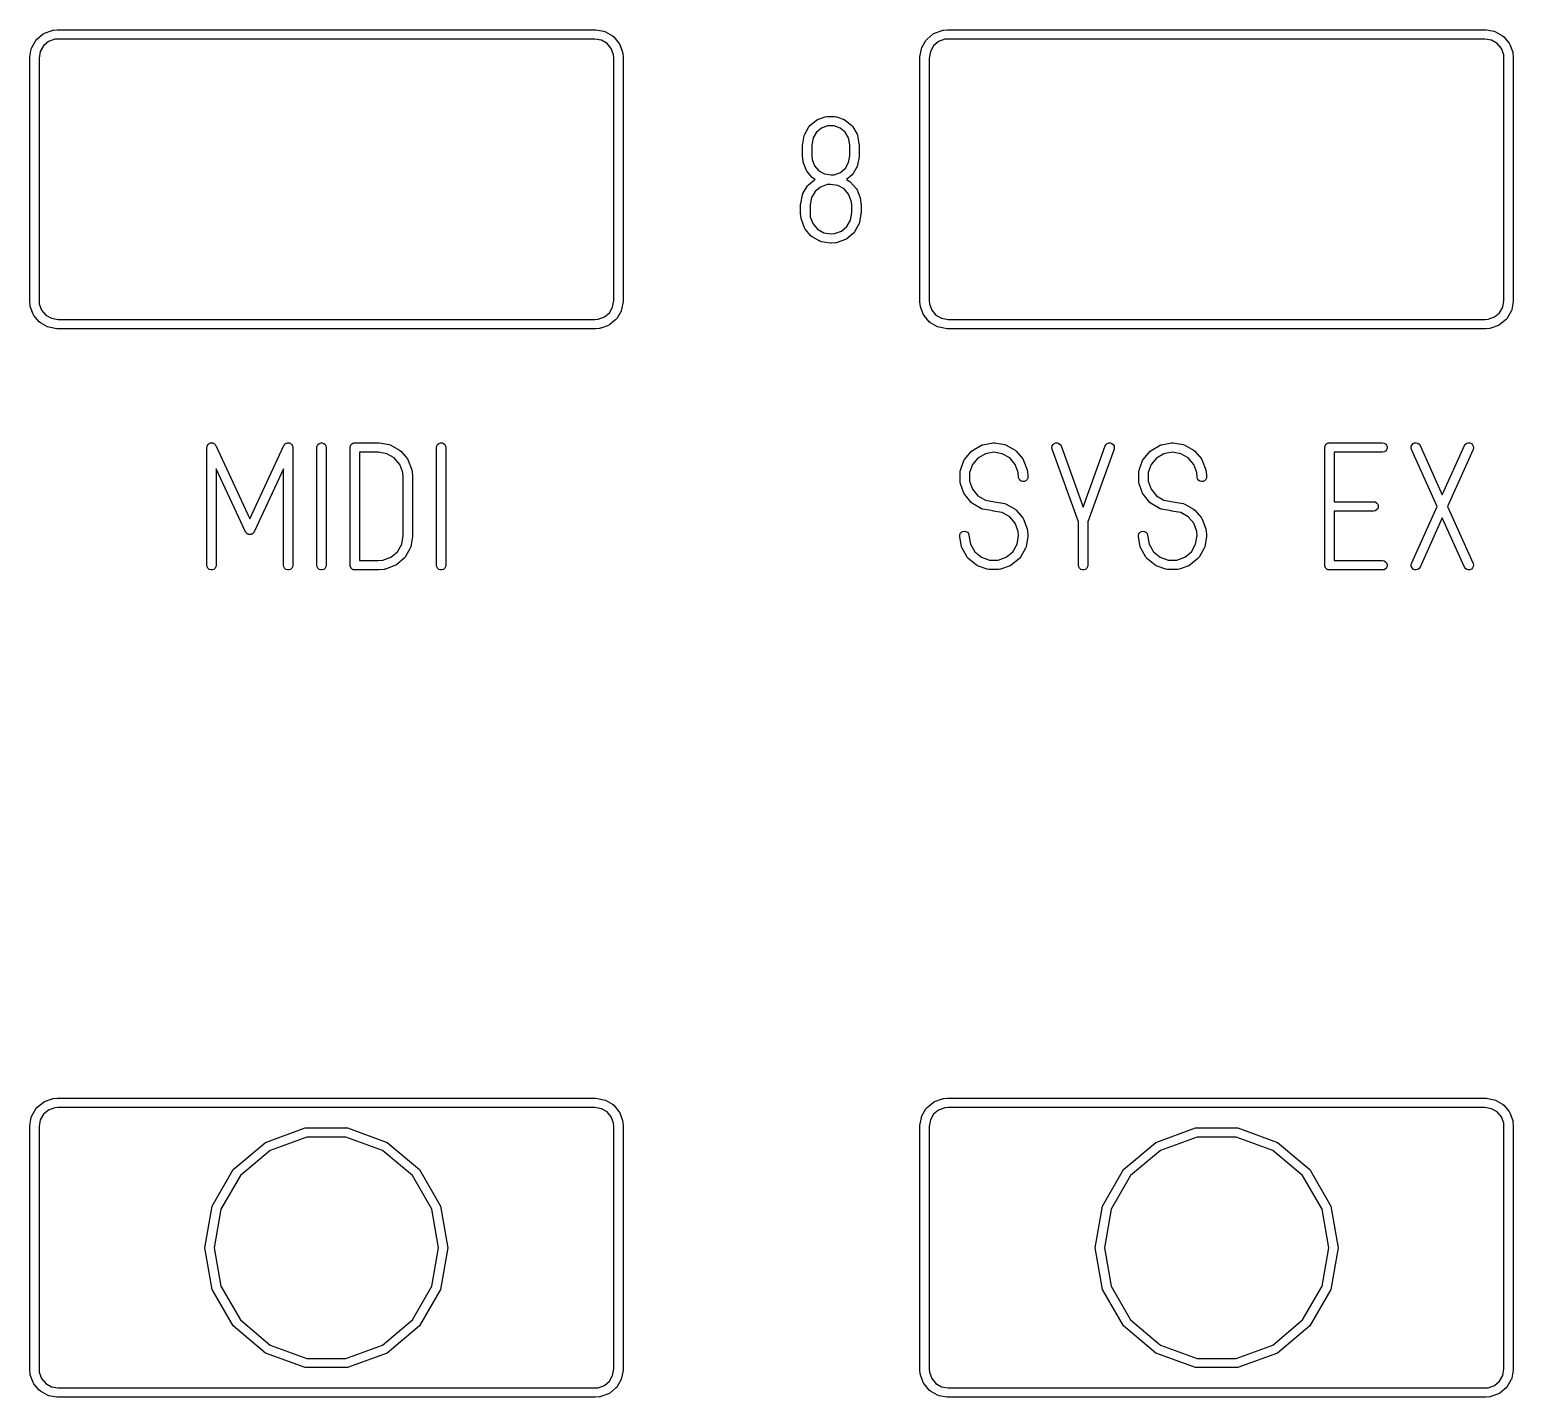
# Model space of a CAD drawing. Extents: x 10 to 493, y -203 to -71.
# Drawn here: x 410.21 to 441.96, y -167.03 to -137.77 of the extents above; entities that cross this region are included whole.
import ezdxf

# ---------------------------------------------------------------- set-up
doc = ezdxf.new("R2010")
doc.units = 0
doc.header["$MEASUREMENT"] = 0
doc.layers.add('BLACK', color=7, linetype='CONTINUOUS')

msp = doc.modelspace()

# ---------------------------------------------------------------- linework, layer by layer
at = {"layer": 'Black'}
for p, q in [((410.526, -137.843), (410.689, -137.784)), ((410.689, -137.784), (410.702, -137.781)), ((410.702, -137.781), (410.714, -137.778)), ((410.714, -137.778), (410.801, -137.77)), ((410.801, -137.77), (410.806, -137.771)), ((410.806, -137.771), (410.81, -137.77)), ((410.81, -137.77), (422.31, -137.77)), ((422.31, -137.77), (422.319, -137.772)), ((422.319, -137.772), (422.327, -137.772)), ((422.327, -137.772), (422.498, -137.802)), ((429.576, -137.843), (429.739, -137.784)), ((429.739, -137.784), (429.752, -137.781)), ((429.752, -137.781), (429.764, -137.778)), ((429.764, -137.778), (429.851, -137.77)), ((429.851, -137.77), (429.856, -137.771)), ((429.856, -137.771), (429.86, -137.77)), ((429.86, -137.77), (441.36, -137.77)), ((441.36, -137.77), (441.369, -137.772)), ((441.369, -137.772), (441.377, -137.772)), ((441.377, -137.772), (441.548, -137.802)), ((410.254, -138.149), (410.34, -137.999)), ((410.34, -137.999), (410.363, -137.972)), ((410.363, -137.972), (410.496, -137.86)), ((410.496, -137.86), (410.526, -137.843)), ((410.611, -138.025), (410.505, -138.114)), ((410.745, -137.976), (410.611, -138.025)), ((410.814, -137.97), (410.745, -137.976)), ((422.301, -137.97), (410.814, -137.97)), ((422.446, -137.996), (422.301, -137.97)), ((422.566, -138.065), (422.446, -137.996)), ((422.498, -137.802), (422.531, -137.814)), ((422.531, -137.814), (422.681, -137.9)), ((422.655, -138.171), (422.566, -138.065)), ((422.681, -137.9), (422.708, -137.923)), ((422.708, -137.923), (422.82, -138.056)), ((422.82, -138.056), (422.837, -138.086)), ((422.837, -138.086), (422.896, -138.249)), ((429.304, -138.149), (429.39, -137.999)), ((429.39, -137.999), (429.413, -137.972)), ((429.413, -137.972), (429.546, -137.86)), ((429.546, -137.86), (429.576, -137.843)), ((429.661, -138.025), (429.555, -138.114)), ((429.795, -137.976), (429.661, -138.025)), ((429.864, -137.97), (429.795, -137.976)), ((441.351, -137.97), (429.864, -137.97)), ((441.496, -137.996), (441.351, -137.97)), ((441.616, -138.065), (441.496, -137.996)), ((441.548, -137.802), (441.581, -137.814)), ((441.581, -137.814), (441.731, -137.9)), ((441.705, -138.171), (441.616, -138.065)), ((441.731, -137.9), (441.758, -137.923)), ((441.758, -137.923), (441.87, -138.056)), ((441.87, -138.056), (441.887, -138.086)), ((441.887, -138.086), (441.946, -138.249)), ((410.21, -138.37), (410.212, -138.361)), ((410.21, -143.57), (410.21, -138.37)), ((410.212, -138.353), (410.242, -138.182)), ((410.212, -138.361), (410.212, -138.353)), ((410.242, -138.182), (410.254, -138.149)), ((410.436, -138.234), (410.41, -138.379)), ((410.41, -138.379), (410.41, -143.566)), ((410.505, -138.114), (410.436, -138.234)), ((422.704, -138.305), (422.655, -138.171)), ((422.71, -138.374), (422.704, -138.305)), ((422.71, -143.561), (422.71, -138.374)), ((422.896, -138.249), (422.899, -138.262)), ((422.899, -138.262), (422.902, -138.274)), ((422.902, -138.274), (422.91, -138.361)), ((422.91, -138.361), (422.909, -138.366)), ((422.909, -138.366), (422.91, -138.37)), ((422.91, -138.37), (422.91, -143.57)), ((429.26, -138.37), (429.262, -138.361)), ((429.26, -143.57), (429.26, -138.37)), ((429.262, -138.353), (429.292, -138.182)), ((429.262, -138.361), (429.262, -138.353)), ((429.292, -138.182), (429.304, -138.149)), ((429.486, -138.234), (429.46, -138.379)), ((429.46, -138.379), (429.46, -143.566)), ((429.555, -138.114), (429.486, -138.234)), ((441.754, -138.305), (441.705, -138.171)), ((441.76, -138.374), (441.754, -138.305)), ((441.76, -143.561), (441.76, -138.374)), ((441.946, -138.249), (441.949, -138.262)), ((441.949, -138.262), (441.952, -138.274)), ((441.952, -138.274), (441.96, -138.361)), ((441.96, -138.361), (441.959, -138.366)), ((441.959, -138.366), (441.96, -138.37)), ((441.96, -138.37), (441.96, -143.57)), ((427.039, -139.711), (427.069, -139.694)), ((427.069, -139.694), (427.233, -139.634)), ((427.233, -139.634), (427.267, -139.628)), ((427.267, -139.628), (427.443, -139.628)), ((427.443, -139.628), (427.477, -139.634)), ((427.477, -139.634), (427.641, -139.694)), ((427.641, -139.694), (427.671, -139.711)), ((426.783, -140.034), (426.795, -140.002)), ((426.795, -140.002), (426.882, -139.85)), ((426.882, -139.85), (426.889, -139.842)), ((426.889, -139.842), (426.905, -139.823)), ((426.905, -139.823), (427.039, -139.711)), ((427.047, -139.965), (426.977, -140.086)), ((427.154, -139.875), (427.047, -139.965)), ((427.285, -139.828), (427.154, -139.875)), ((427.425, -139.828), (427.285, -139.828)), ((427.556, -139.875), (427.425, -139.828)), ((427.663, -139.965), (427.556, -139.875)), ((427.733, -140.086), (427.663, -139.965)), ((427.671, -139.711), (427.805, -139.823)), ((427.805, -139.823), (427.822, -139.844)), ((427.822, -139.844), (427.828, -139.85)), ((427.828, -139.85), (427.915, -140.002)), ((427.915, -140.002), (427.924, -140.027)), ((426.751, -140.224), (426.753, -140.215)), ((426.751, -140.476), (426.751, -140.224)), ((426.753, -140.207), (426.783, -140.034)), ((426.753, -140.215), (426.753, -140.207)), ((426.977, -140.086), (426.951, -140.233)), ((426.951, -140.233), (426.951, -140.472)), ((427.759, -140.233), (427.733, -140.086)), ((427.759, -140.468), (427.759, -140.233)), ((427.924, -140.027), (427.927, -140.034)), ((427.927, -140.034), (427.957, -140.207)), ((427.957, -140.207), (427.957, -140.215)), ((427.957, -140.215), (427.959, -140.224)), ((427.959, -140.224), (427.959, -140.476)), ((426.752, -140.48), (426.751, -140.476)), ((426.751, -140.485), (426.752, -140.48)), ((426.76, -140.578), (426.751, -140.485)), ((426.763, -140.591), (426.76, -140.578)), ((426.765, -140.604), (426.763, -140.591)), ((426.826, -140.767), (426.765, -140.604)), ((426.951, -140.472), (426.958, -140.547)), ((426.958, -140.547), (427.007, -140.681)), ((427.666, -140.734), (427.734, -140.613)), ((427.734, -140.613), (427.759, -140.468)), ((427.958, -140.493), (427.928, -140.664)), ((427.959, -140.476), (427.958, -140.484)), ((427.958, -140.484), (427.958, -140.493)), ((426.843, -140.797), (426.826, -140.767)), ((426.956, -140.929), (426.843, -140.797)), ((426.843, -140.797), (426.843, -140.797)), ((426.983, -140.952), (426.956, -140.929)), ((426.956, -140.929), (426.956, -140.929)), ((427.017, -140.971), (426.983, -140.952)), ((427.007, -140.681), (427.097, -140.787)), ((427.097, -140.787), (427.218, -140.855)), ((427.218, -140.855), (427.359, -140.879)), ((427.359, -140.879), (427.426, -140.873)), ((427.426, -140.873), (427.56, -140.824)), ((427.56, -140.824), (427.666, -140.734)), ((427.808, -140.875), (427.689, -140.976)), ((427.831, -140.848), (427.808, -140.875)), ((427.808, -140.875), (427.808, -140.875)), ((427.917, -140.697), (427.831, -140.848)), ((427.928, -140.664), (427.917, -140.697)), ((426.746, -141.304), (426.754, -141.282)), ((426.754, -141.282), (426.758, -141.272)), ((426.758, -141.272), (426.853, -141.113)), ((426.853, -141.113), (426.869, -141.095)), ((426.869, -141.095), (426.876, -141.087)), ((426.876, -141.087), (427.017, -140.971)), ((427.016, -141.231), (426.939, -141.359)), ((427.132, -141.136), (427.016, -141.231)), ((427.277, -141.085), (427.132, -141.136)), ((427.351, -141.081), (427.277, -141.085)), ((427.506, -141.104), (427.351, -141.081)), ((427.637, -141.176), (427.506, -141.104)), ((427.736, -141.288), (427.637, -141.176)), ((427.689, -140.976), (427.748, -141.008)), ((427.748, -141.008), (427.762, -141.02)), ((427.762, -141.02), (427.776, -141.03)), ((427.776, -141.03), (427.898, -141.169)), ((427.898, -141.169), (427.916, -141.199)), ((427.916, -141.199), (427.984, -141.371)), ((426.709, -141.505), (426.711, -141.496)), ((426.709, -141.694), (426.709, -141.505)), ((426.711, -141.486), (426.746, -141.304)), ((426.711, -141.496), (426.711, -141.486)), ((426.939, -141.359), (426.909, -141.514)), ((426.909, -141.514), (426.909, -141.69)), ((427.793, -141.431), (427.736, -141.288)), ((427.801, -141.51), (427.793, -141.431)), ((427.801, -141.686), (427.801, -141.51)), ((427.984, -141.371), (427.986, -141.384)), ((427.986, -141.384), (427.99, -141.397)), ((427.99, -141.397), (428, -141.494)), ((428, -141.494), (428, -141.5)), ((428, -141.5), (428.001, -141.505)), ((428.001, -141.505), (428.001, -141.694)), ((426.71, -141.698), (426.709, -141.694)), ((426.709, -141.703), (426.71, -141.698)), ((426.718, -141.803), (426.709, -141.703)), ((426.722, -141.816), (426.718, -141.803)), ((426.724, -141.829), (426.722, -141.816)), ((426.789, -142.006), (426.724, -141.829)), ((426.909, -141.69), (426.916, -141.772)), ((426.916, -141.772), (426.971, -141.92)), ((426.971, -141.92), (427.07, -142.037)), ((427.698, -141.979), (427.774, -141.846)), ((427.774, -141.846), (427.801, -141.686)), ((427.962, -141.914), (427.956, -141.929)), ((427.968, -141.897), (427.962, -141.914)), ((428, -141.711), (427.968, -141.897)), ((428.001, -141.694), (428, -141.702)), ((428, -141.702), (428, -141.711)), ((426.807, -142.036), (426.789, -142.006)), ((426.929, -142.18), (426.807, -142.036)), ((426.956, -142.202), (426.929, -142.18)), ((427.12, -142.295), (426.956, -142.202)), ((426.956, -142.202), (426.956, -142.202)), ((427.07, -142.037), (427.203, -142.113)), ((427.203, -142.113), (427.359, -142.139)), ((427.359, -142.139), (427.433, -142.133)), ((427.433, -142.133), (427.581, -142.078)), ((427.581, -142.078), (427.698, -141.979)), ((427.841, -142.12), (427.697, -142.242)), ((427.863, -142.093), (427.841, -142.12)), ((427.956, -141.929), (427.863, -142.093)), ((427.863, -142.093), (427.863, -142.093)), ((427.123, -142.297), (427.12, -142.295)), ((427.152, -142.307), (427.123, -142.297)), ((427.338, -142.339), (427.152, -142.307)), ((427.351, -142.339), (427.338, -142.339)), ((427.364, -142.34), (427.351, -142.339)), ((427.464, -142.331), (427.364, -142.34)), ((427.477, -142.327), (427.464, -142.331)), ((427.49, -142.325), (427.477, -142.327)), ((427.667, -142.26), (427.49, -142.325)), ((427.697, -142.242), (427.667, -142.26)), ((410.211, -143.574), (410.21, -143.57)), ((410.21, -143.579), (410.211, -143.574)), ((410.218, -143.666), (410.21, -143.579)), ((410.221, -143.678), (410.218, -143.666)), ((410.224, -143.691), (410.221, -143.678)), ((410.283, -143.854), (410.224, -143.691)), ((410.41, -143.566), (410.416, -143.635)), ((410.416, -143.635), (410.465, -143.769)), ((410.465, -143.769), (410.554, -143.875)), ((422.509, -143.915), (422.615, -143.826)), ((422.615, -143.826), (422.684, -143.706)), ((422.684, -143.706), (422.71, -143.561)), ((422.866, -143.791), (422.78, -143.941)), ((422.868, -143.786), (422.866, -143.791)), ((422.878, -143.758), (422.868, -143.786)), ((422.908, -143.587), (422.878, -143.758)), ((422.91, -143.57), (422.908, -143.579)), ((422.908, -143.579), (422.908, -143.587)), ((429.261, -143.574), (429.26, -143.57)), ((429.26, -143.579), (429.261, -143.574)), ((429.268, -143.666), (429.26, -143.579)), ((429.271, -143.678), (429.268, -143.666)), ((429.274, -143.691), (429.271, -143.678)), ((429.333, -143.854), (429.274, -143.691)), ((429.46, -143.566), (429.466, -143.635)), ((429.466, -143.635), (429.515, -143.769)), ((429.515, -143.769), (429.604, -143.875)), ((441.559, -143.915), (441.665, -143.826)), ((441.665, -143.826), (441.734, -143.706)), ((441.734, -143.706), (441.76, -143.561)), ((441.916, -143.791), (441.83, -143.941)), ((441.918, -143.786), (441.916, -143.791)), ((441.928, -143.758), (441.918, -143.786)), ((441.958, -143.587), (441.928, -143.758)), ((441.96, -143.57), (441.958, -143.579)), ((441.958, -143.579), (441.958, -143.587)), ((410.3, -143.884), (410.283, -143.854)), ((410.412, -144.017), (410.3, -143.884)), ((410.439, -144.04), (410.412, -144.017)), ((410.589, -144.126), (410.439, -144.04)), ((410.554, -143.875), (410.674, -143.944)), ((410.622, -144.138), (410.589, -144.126)), ((410.793, -144.168), (410.622, -144.138)), ((410.674, -143.944), (410.819, -143.97)), ((410.819, -143.97), (422.306, -143.97)), ((422.306, -143.97), (422.375, -143.964)), ((422.375, -143.964), (422.509, -143.915)), ((422.594, -144.097), (422.431, -144.156)), ((422.611, -144.087), (422.594, -144.097)), ((422.624, -144.08), (422.611, -144.087)), ((422.757, -143.968), (422.624, -144.08)), ((422.77, -143.953), (422.757, -143.968)), ((422.78, -143.941), (422.77, -143.953)), ((429.35, -143.884), (429.333, -143.854)), ((429.462, -144.017), (429.35, -143.884)), ((429.489, -144.04), (429.462, -144.017)), ((429.639, -144.126), (429.489, -144.04)), ((429.604, -143.875), (429.724, -143.944)), ((429.672, -144.138), (429.639, -144.126)), ((429.843, -144.168), (429.672, -144.138)), ((429.724, -143.944), (429.869, -143.97)), ((429.869, -143.97), (441.356, -143.97)), ((441.356, -143.97), (441.425, -143.964)), ((441.425, -143.964), (441.559, -143.915)), ((441.644, -144.097), (441.481, -144.156)), ((441.661, -144.087), (441.644, -144.097)), ((441.674, -144.08), (441.661, -144.087)), ((441.807, -143.968), (441.674, -144.08)), ((441.82, -143.953), (441.807, -143.968)), ((441.83, -143.941), (441.82, -143.953)), ((410.801, -144.168), (410.793, -144.168)), ((410.81, -144.17), (410.801, -144.168)), ((422.31, -144.17), (410.81, -144.17)), ((422.314, -144.169), (422.31, -144.17)), ((422.319, -144.17), (422.314, -144.169)), ((422.406, -144.162), (422.319, -144.17)), ((422.418, -144.159), (422.406, -144.162)), ((422.431, -144.156), (422.418, -144.159)), ((429.851, -144.168), (429.843, -144.168)), ((429.86, -144.17), (429.851, -144.168)), ((441.36, -144.17), (429.86, -144.17)), ((441.364, -144.169), (441.36, -144.17)), ((441.369, -144.17), (441.364, -144.169)), ((441.456, -144.162), (441.369, -144.17)), ((441.468, -144.159), (441.456, -144.162)), ((441.481, -144.156), (441.468, -144.159)), ((414.005, -146.696), (414.006, -146.683)), ((414.006, -146.683), (414.008, -146.679)), ((414.008, -146.679), (414.009, -146.675)), ((414.009, -146.675), (414.016, -146.663)), ((414.016, -146.663), (414.021, -146.652)), ((414.021, -146.652), (414.024, -146.648)), ((414.024, -146.648), (414.026, -146.645)), ((414.026, -146.645), (414.036, -146.636)), ((414.036, -146.636), (414.046, -146.627)), ((414.046, -146.627), (414.05, -146.625)), ((414.05, -146.625), (414.053, -146.622)), ((414.053, -146.622), (414.065, -146.618)), ((414.065, -146.618), (414.077, -146.612)), ((414.077, -146.612), (414.082, -146.612)), ((414.082, -146.612), (414.086, -146.611)), ((414.086, -146.611), (414.099, -146.611)), ((414.099, -146.611), (414.112, -146.609)), ((414.112, -146.609), (414.116, -146.611)), ((414.116, -146.611), (414.12, -146.611)), ((414.12, -146.611), (414.133, -146.615)), ((414.133, -146.615), (414.145, -146.618)), ((414.145, -146.618), (414.149, -146.621)), ((414.149, -146.621), (414.153, -146.622)), ((414.153, -146.622), (414.163, -146.631)), ((414.163, -146.631), (414.174, -146.638)), ((414.174, -146.638), (414.176, -146.642)), ((414.176, -146.642), (414.18, -146.645)), ((414.18, -146.645), (414.186, -146.656)), ((414.186, -146.656), (414.194, -146.667)), ((414.194, -146.667), (414.922, -148.236)), ((414.922, -148.236), (415.65, -146.667)), ((415.65, -146.667), (415.658, -146.656)), ((415.658, -146.656), (415.664, -146.645)), ((415.664, -146.645), (415.668, -146.642)), ((415.668, -146.642), (415.67, -146.638)), ((415.67, -146.638), (415.681, -146.631)), ((415.681, -146.631), (415.691, -146.622)), ((415.691, -146.622), (415.695, -146.621)), ((415.695, -146.621), (415.699, -146.618)), ((415.699, -146.618), (415.711, -146.615)), ((415.711, -146.615), (415.724, -146.611)), ((415.724, -146.611), (415.728, -146.611)), ((415.728, -146.611), (415.732, -146.609)), ((415.732, -146.609), (415.745, -146.611)), ((415.745, -146.611), (415.758, -146.611)), ((415.758, -146.611), (415.762, -146.612)), ((415.762, -146.612), (415.767, -146.612)), ((415.767, -146.612), (415.779, -146.618)), ((415.779, -146.618), (415.791, -146.622)), ((415.791, -146.622), (415.794, -146.625)), ((415.794, -146.625), (415.798, -146.627)), ((415.798, -146.627), (415.808, -146.636)), ((415.808, -146.636), (415.818, -146.645)), ((415.818, -146.645), (415.82, -146.648)), ((415.82, -146.648), (415.823, -146.652)), ((415.823, -146.652), (415.828, -146.663)), ((415.828, -146.663), (415.835, -146.675)), ((415.835, -146.675), (415.836, -146.679)), ((415.836, -146.679), (415.838, -146.683)), ((415.838, -146.683), (415.839, -146.696)), ((416.355, -146.709), (416.361, -146.675)), ((416.361, -146.675), (416.378, -146.645)), ((416.378, -146.645), (416.405, -146.622)), ((416.405, -146.622), (416.438, -146.611)), ((416.438, -146.611), (416.472, -146.611)), ((416.472, -146.611), (416.505, -146.622)), ((416.505, -146.622), (416.532, -146.645)), ((416.532, -146.645), (416.549, -146.675)), ((416.549, -146.675), (416.555, -146.709)), ((417.071, -146.692), (417.074, -146.683)), ((417.074, -146.683), (417.075, -146.675)), ((417.075, -146.675), (417.079, -146.667)), ((417.079, -146.667), (417.082, -146.659)), ((417.082, -146.659), (417.088, -146.652)), ((417.088, -146.652), (417.092, -146.645)), ((417.092, -146.645), (417.099, -146.639)), ((417.099, -146.639), (417.105, -146.632)), ((417.105, -146.632), (417.112, -146.628)), ((417.112, -146.628), (417.119, -146.622)), ((417.119, -146.622), (417.127, -146.619)), ((417.127, -146.619), (417.135, -146.615)), ((417.135, -146.615), (417.143, -146.614)), ((417.143, -146.614), (417.152, -146.611)), ((417.152, -146.611), (417.16, -146.611)), ((417.16, -146.611), (417.169, -146.609)), ((417.169, -146.609), (417.673, -146.609)), ((417.673, -146.609), (417.681, -146.61)), ((417.681, -146.61), (417.69, -146.61)), ((417.69, -146.61), (417.905, -146.647)), ((417.905, -146.647), (417.937, -146.659)), ((417.937, -146.659), (418.126, -146.767)), ((418.917, -146.709), (418.923, -146.675)), ((418.923, -146.675), (418.94, -146.645)), ((418.94, -146.645), (418.967, -146.622)), ((418.967, -146.622), (419, -146.611)), ((419, -146.611), (419.034, -146.611)), ((419.034, -146.611), (419.067, -146.622)), ((419.067, -146.622), (419.094, -146.645)), ((419.094, -146.645), (419.111, -146.675)), ((419.111, -146.675), (419.117, -146.709)), ((430.388, -146.77), (430.578, -146.66)), ((430.578, -146.66), (430.594, -146.654)), ((430.594, -146.654), (430.61, -146.649)), ((430.61, -146.649), (430.825, -146.611)), ((430.825, -146.611), (430.825, -146.611)), ((430.825, -146.611), (430.825, -146.611)), ((430.825, -146.611), (430.826, -146.611)), ((430.826, -146.611), (430.842, -146.611)), ((430.842, -146.611), (430.86, -146.61)), ((430.86, -146.61), (431.075, -146.647)), ((431.075, -146.647), (431.107, -146.659)), ((431.107, -146.659), (431.296, -146.767)), ((432.087, -146.709), (432.093, -146.674)), ((432.093, -146.674), (432.111, -146.644)), ((432.111, -146.644), (432.137, -146.622)), ((432.137, -146.622), (432.17, -146.61)), ((432.17, -146.61), (432.205, -146.611)), ((432.205, -146.611), (432.237, -146.623)), ((432.237, -146.623), (432.264, -146.645)), ((432.264, -146.645), (432.281, -146.675)), ((432.281, -146.675), (432.754, -147.989)), ((432.754, -147.989), (433.227, -146.675)), ((433.227, -146.675), (433.244, -146.645)), ((433.244, -146.645), (433.271, -146.623)), ((433.271, -146.623), (433.303, -146.611)), ((433.303, -146.611), (433.338, -146.61)), ((433.338, -146.61), (433.371, -146.622)), ((433.371, -146.622), (433.397, -146.644)), ((433.397, -146.644), (433.415, -146.674)), ((433.415, -146.674), (433.421, -146.709)), ((434.21, -146.77), (434.4, -146.66)), ((434.4, -146.66), (434.416, -146.654)), ((434.416, -146.654), (434.432, -146.649)), ((434.432, -146.649), (434.647, -146.611)), ((434.647, -146.611), (434.647, -146.611)), ((434.647, -146.611), (434.647, -146.611)), ((434.647, -146.611), (434.648, -146.611)), ((434.648, -146.611), (434.664, -146.611)), ((434.664, -146.611), (434.682, -146.61)), ((434.682, -146.61), (434.897, -146.647)), ((434.897, -146.647), (434.929, -146.659)), ((434.929, -146.659), (435.118, -146.767)), ((437.927, -146.692), (437.93, -146.683)), ((437.93, -146.683), (437.931, -146.675)), ((437.931, -146.675), (437.935, -146.667)), ((437.935, -146.667), (437.938, -146.659)), ((437.938, -146.659), (437.944, -146.652)), ((437.944, -146.652), (437.948, -146.645)), ((437.948, -146.645), (437.955, -146.639)), ((437.955, -146.639), (437.961, -146.632)), ((437.961, -146.632), (437.968, -146.628)), ((437.968, -146.628), (437.975, -146.622)), ((437.975, -146.622), (437.983, -146.619)), ((437.983, -146.619), (437.991, -146.615)), ((437.991, -146.615), (437.999, -146.614)), ((437.999, -146.614), (438.008, -146.611)), ((438.008, -146.611), (438.016, -146.611)), ((438.016, -146.611), (438.025, -146.609)), ((438.025, -146.609), (439.159, -146.609)), ((439.159, -146.609), (439.193, -146.615)), ((439.193, -146.615), (439.223, -146.632)), ((439.223, -146.632), (439.246, -146.659)), ((439.246, -146.659), (439.257, -146.692)), ((439.773, -146.716), (439.777, -146.682)), ((439.777, -146.682), (439.792, -146.651)), ((439.792, -146.651), (439.817, -146.626)), ((439.817, -146.626), (439.848, -146.612)), ((439.848, -146.612), (439.883, -146.61)), ((439.883, -146.61), (439.916, -146.619)), ((439.916, -146.619), (439.945, -146.639)), ((439.945, -146.639), (439.964, -146.668)), ((439.964, -146.668), (440.44, -147.725)), ((440.44, -147.725), (440.916, -146.668)), ((440.916, -146.668), (440.935, -146.639)), ((440.935, -146.639), (440.964, -146.619)), ((440.964, -146.619), (440.997, -146.61)), ((440.997, -146.61), (441.032, -146.612)), ((441.032, -146.612), (441.063, -146.626)), ((441.063, -146.626), (441.088, -146.651)), ((441.088, -146.651), (441.103, -146.682)), ((441.103, -146.682), (441.107, -146.716)), ((414.003, -146.709), (414.005, -146.696)), ((414.003, -149.229), (414.003, -146.709)), ((415.839, -146.696), (415.841, -146.709)), ((415.841, -146.709), (415.841, -149.229)), ((416.355, -149.229), (416.355, -146.709)), ((416.555, -146.709), (416.555, -149.229)), ((417.069, -146.709), (417.071, -146.7)), ((417.069, -149.229), (417.069, -146.709)), ((417.071, -146.7), (417.071, -146.692)), ((417.269, -146.809), (417.269, -149.129)), ((417.665, -146.809), (417.269, -146.809)), ((417.853, -146.841), (417.665, -146.809)), ((418.012, -146.932), (417.853, -146.841)), ((418.13, -147.071), (418.012, -146.932)), ((418.126, -146.767), (418.153, -146.789)), ((418.153, -146.789), (418.294, -146.955)), ((418.294, -146.955), (418.311, -146.985)), ((418.311, -146.985), (418.387, -147.189)), ((418.917, -149.229), (418.917, -146.709)), ((419.117, -146.709), (419.117, -149.229)), ((430.129, -147.195), (430.203, -146.99)), ((430.203, -146.99), (430.221, -146.96)), ((430.221, -146.96), (430.361, -146.792)), ((430.361, -146.792), (430.388, -146.77)), ((430.503, -146.934), (430.385, -147.075)), ((430.662, -146.842), (430.503, -146.934)), ((430.843, -146.81), (430.662, -146.842)), ((431.023, -146.841), (430.843, -146.81)), ((431.182, -146.932), (431.023, -146.841)), ((431.3, -147.071), (431.182, -146.932)), ((431.296, -146.767), (431.323, -146.789)), ((431.323, -146.789), (431.464, -146.955)), ((431.464, -146.955), (431.481, -146.985)), ((431.481, -146.985), (431.557, -147.189)), ((432.093, -146.743), (432.087, -146.709)), ((432.654, -148.301), (432.093, -146.743)), ((433.415, -146.743), (432.854, -148.301)), ((433.421, -146.709), (433.415, -146.743)), ((433.951, -147.195), (434.025, -146.99)), ((434.025, -146.99), (434.043, -146.96)), ((434.043, -146.96), (434.183, -146.792)), ((434.183, -146.792), (434.21, -146.77)), ((434.325, -146.934), (434.207, -147.075)), ((434.484, -146.842), (434.325, -146.934)), ((434.665, -146.81), (434.484, -146.842)), ((434.845, -146.841), (434.665, -146.81)), ((435.004, -146.932), (434.845, -146.841)), ((435.122, -147.071), (435.004, -146.932)), ((435.118, -146.767), (435.145, -146.789)), ((435.145, -146.789), (435.286, -146.955)), ((435.286, -146.955), (435.303, -146.985)), ((435.303, -146.985), (435.379, -147.189)), ((437.925, -146.709), (437.927, -146.7)), ((437.925, -149.229), (437.925, -146.709)), ((437.927, -146.7), (437.927, -146.692)), ((439.159, -146.809), (438.125, -146.809)), ((438.125, -146.809), (438.125, -147.869)), ((439.193, -146.803), (439.159, -146.809)), ((439.223, -146.786), (439.193, -146.803)), ((439.246, -146.759), (439.223, -146.786)), ((439.257, -146.726), (439.246, -146.759)), ((439.257, -146.692), (439.257, -146.726)), ((439.782, -146.75), (439.773, -146.716)), ((440.33, -147.969), (439.782, -146.75)), ((441.098, -146.75), (440.55, -147.969)), ((441.107, -146.716), (441.098, -146.75)), ((414.831, -148.515), (414.203, -147.162)), ((414.203, -147.162), (414.203, -149.229)), ((415.641, -147.162), (415.013, -148.515)), ((415.641, -149.229), (415.641, -147.162)), ((418.195, -147.246), (418.13, -147.071)), ((418.203, -147.343), (418.195, -147.246)), ((418.387, -147.189), (418.389, -147.203)), ((418.389, -147.203), (418.393, -147.215)), ((418.393, -147.215), (418.403, -147.33)), ((430.123, -147.23), (430.129, -147.195)), ((430.123, -147.448), (430.123, -147.23)), ((430.385, -147.075), (430.323, -147.247)), ((430.323, -147.247), (430.323, -147.431)), ((431.365, -147.246), (431.3, -147.071)), ((431.373, -147.348), (431.365, -147.246)), ((431.557, -147.189), (431.559, -147.203)), ((431.559, -147.203), (431.563, -147.215)), ((431.563, -147.215), (431.573, -147.33)), ((433.945, -147.23), (433.951, -147.195)), ((433.945, -147.448), (433.945, -147.23)), ((434.207, -147.075), (434.145, -147.247)), ((434.145, -147.247), (434.145, -147.431)), ((435.187, -147.246), (435.122, -147.071)), ((435.195, -147.348), (435.187, -147.246)), ((435.379, -147.189), (435.381, -147.203)), ((435.381, -147.203), (435.385, -147.215)), ((435.385, -147.215), (435.395, -147.33)), ((418.203, -148.591), (418.203, -147.343)), ((418.403, -147.33), (418.402, -147.335)), ((418.402, -147.335), (418.403, -147.339)), ((418.403, -147.339), (418.403, -148.599)), ((430.129, -147.483), (430.123, -147.448)), ((430.203, -147.688), (430.129, -147.483)), ((430.323, -147.431), (430.385, -147.603)), ((430.385, -147.603), (430.503, -147.744)), ((431.382, -147.381), (431.373, -147.348)), ((431.402, -147.41), (431.382, -147.381)), ((431.431, -147.43), (431.402, -147.41)), ((431.464, -147.439), (431.431, -147.43)), ((431.499, -147.436), (431.464, -147.439)), ((431.53, -147.421), (431.499, -147.436)), ((431.555, -147.396), (431.53, -147.421)), ((431.57, -147.365), (431.555, -147.396)), ((431.573, -147.33), (431.57, -147.365)), ((433.951, -147.483), (433.945, -147.448)), ((434.025, -147.688), (433.951, -147.483)), ((434.145, -147.431), (434.207, -147.603)), ((434.207, -147.603), (434.325, -147.744)), ((435.204, -147.381), (435.195, -147.348)), ((435.224, -147.41), (435.204, -147.381)), ((435.253, -147.43), (435.224, -147.41)), ((435.286, -147.439), (435.253, -147.43)), ((435.321, -147.436), (435.286, -147.439)), ((435.352, -147.421), (435.321, -147.436)), ((435.377, -147.396), (435.352, -147.421)), ((435.392, -147.365), (435.377, -147.396)), ((435.395, -147.33), (435.392, -147.365)), ((430.221, -147.718), (430.203, -147.688)), ((430.361, -147.886), (430.221, -147.718)), ((430.388, -147.908), (430.361, -147.886)), ((430.578, -148.018), (430.388, -147.908)), ((430.503, -147.744), (430.662, -147.836)), ((430.662, -147.836), (430.86, -147.87)), ((430.86, -147.87), (430.86, -147.87)), ((430.86, -147.87), (431.075, -147.907)), ((431.075, -147.907), (431.107, -147.919)), ((431.107, -147.919), (431.296, -148.027)), ((434.043, -147.718), (434.025, -147.688)), ((434.183, -147.886), (434.043, -147.718)), ((434.21, -147.908), (434.183, -147.886)), ((434.4, -148.018), (434.21, -147.908)), ((434.325, -147.744), (434.484, -147.836)), ((434.484, -147.836), (434.682, -147.87)), ((434.682, -147.87), (434.682, -147.87)), ((434.682, -147.87), (434.897, -147.907)), ((434.897, -147.907), (434.929, -147.919)), ((434.929, -147.919), (435.118, -148.027)), ((438.125, -147.869), (438.97, -147.869)), ((438.97, -147.869), (439.004, -147.875)), ((439.004, -147.875), (439.034, -147.892)), ((439.034, -147.892), (439.057, -147.919)), ((439.057, -147.919), (439.068, -147.952)), ((439.068, -147.952), (439.068, -147.986)), ((430.594, -148.024), (430.578, -148.018)), ((430.61, -148.029), (430.594, -148.024)), ((430.826, -148.067), (430.61, -148.029)), ((430.826, -148.068), (430.826, -148.067)), ((430.826, -148.067), (430.826, -148.067)), ((431.023, -148.101), (430.826, -148.068)), ((431.182, -148.192), (431.023, -148.101)), ((431.3, -148.331), (431.182, -148.192)), ((431.296, -148.027), (431.323, -148.049)), ((431.323, -148.049), (431.464, -148.215)), ((431.464, -148.215), (431.481, -148.245)), ((431.481, -148.245), (431.557, -148.45)), ((434.416, -148.024), (434.4, -148.018)), ((434.432, -148.029), (434.416, -148.024)), ((434.648, -148.067), (434.432, -148.029)), ((434.648, -148.068), (434.648, -148.067)), ((434.648, -148.067), (434.648, -148.067)), ((434.845, -148.101), (434.648, -148.068)), ((435.004, -148.192), (434.845, -148.101)), ((435.122, -148.331), (435.004, -148.192)), ((435.118, -148.027), (435.145, -148.049)), ((435.145, -148.049), (435.286, -148.215)), ((435.286, -148.215), (435.303, -148.245)), ((435.303, -148.245), (435.379, -148.45)), ((438.97, -148.069), (438.125, -148.069)), ((438.125, -148.069), (438.125, -149.129)), ((439.004, -148.063), (438.97, -148.069)), ((439.034, -148.046), (439.004, -148.063)), ((439.057, -148.019), (439.034, -148.046)), ((439.068, -147.986), (439.057, -148.019)), ((439.782, -149.188), (440.33, -147.969)), ((440.44, -148.213), (439.964, -149.27)), ((440.916, -149.27), (440.44, -148.213)), ((440.55, -147.969), (441.098, -149.188)), ((414.836, -148.522), (414.831, -148.515)), ((414.84, -148.53), (414.836, -148.522)), ((414.846, -148.537), (414.84, -148.53)), ((414.851, -148.544), (414.846, -148.537)), ((414.858, -148.549), (414.851, -148.544)), ((414.865, -148.555), (414.858, -148.549)), ((414.873, -148.559), (414.865, -148.555)), ((414.88, -148.564), (414.873, -148.559)), ((414.888, -148.566), (414.88, -148.564)), ((414.896, -148.57), (414.888, -148.566)), ((414.905, -148.57), (414.896, -148.57)), ((414.913, -148.573), (414.905, -148.57)), ((414.922, -148.572), (414.913, -148.573)), ((414.931, -148.573), (414.922, -148.572)), ((414.939, -148.57), (414.931, -148.573)), ((414.948, -148.57), (414.939, -148.57)), ((414.956, -148.566), (414.948, -148.57)), ((414.964, -148.564), (414.956, -148.566)), ((414.971, -148.559), (414.964, -148.564)), ((414.979, -148.555), (414.971, -148.559)), ((414.986, -148.549), (414.979, -148.555)), ((414.993, -148.544), (414.986, -148.549)), ((414.998, -148.537), (414.993, -148.544)), ((415.004, -148.53), (414.998, -148.537)), ((415.008, -148.522), (415.004, -148.53)), ((415.013, -148.515), (415.008, -148.522)), ((430.115, -148.582), (430.126, -148.549)), ((430.115, -148.616), (430.115, -148.582)), ((430.126, -148.549), (430.149, -148.522)), ((430.149, -148.522), (430.179, -148.505)), ((430.179, -148.505), (430.213, -148.499)), ((430.213, -148.499), (430.247, -148.505)), ((430.247, -148.505), (430.277, -148.522)), ((430.277, -148.522), (430.3, -148.549)), ((430.3, -148.549), (430.311, -148.582)), ((430.311, -148.582), (430.346, -148.78)), ((431.365, -148.506), (431.3, -148.331)), ((431.372, -148.595), (431.365, -148.506)), ((431.557, -148.45), (431.559, -148.463)), ((431.559, -148.463), (431.563, -148.475)), ((431.563, -148.475), (431.573, -148.59)), ((431.573, -148.59), (431.571, -148.603)), ((432.654, -149.229), (432.654, -148.301)), ((432.854, -148.301), (432.854, -149.229)), ((433.937, -148.582), (433.948, -148.549)), ((433.937, -148.616), (433.937, -148.582)), ((433.948, -148.549), (433.971, -148.522)), ((433.971, -148.522), (434.001, -148.505)), ((434.001, -148.505), (434.035, -148.499)), ((434.035, -148.499), (434.069, -148.505)), ((434.069, -148.505), (434.099, -148.522)), ((434.099, -148.522), (434.122, -148.549)), ((434.122, -148.549), (434.133, -148.582)), ((434.133, -148.582), (434.168, -148.78)), ((435.187, -148.506), (435.122, -148.331)), ((435.194, -148.595), (435.187, -148.506)), ((435.379, -148.45), (435.381, -148.463)), ((435.381, -148.463), (435.385, -148.475)), ((435.385, -148.475), (435.395, -148.59)), ((435.395, -148.59), (435.393, -148.603)), ((418.08, -148.938), (418.171, -148.779)), ((418.171, -148.779), (418.203, -148.591)), ((418.353, -148.863), (418.245, -149.052)), ((418.365, -148.831), (418.353, -148.863)), ((418.402, -148.616), (418.365, -148.831)), ((418.403, -148.599), (418.402, -148.607)), ((418.402, -148.607), (418.402, -148.616)), ((430.153, -148.832), (430.115, -148.616)), ((430.164, -148.864), (430.153, -148.832)), ((430.274, -149.054), (430.164, -148.864)), ((430.346, -148.78), (430.438, -148.939)), ((431.248, -148.939), (431.34, -148.78)), ((431.34, -148.78), (431.372, -148.595)), ((431.522, -148.864), (431.412, -149.054)), ((431.528, -148.846), (431.522, -148.864)), ((431.533, -148.832), (431.528, -148.846)), ((431.571, -148.616), (431.533, -148.832)), ((431.571, -148.603), (431.571, -148.616)), ((433.975, -148.832), (433.937, -148.616)), ((433.986, -148.864), (433.975, -148.832)), ((434.096, -149.054), (433.986, -148.864)), ((434.168, -148.78), (434.26, -148.939)), ((435.07, -148.939), (435.162, -148.78)), ((435.162, -148.78), (435.194, -148.595)), ((435.344, -148.864), (435.234, -149.054)), ((435.35, -148.846), (435.344, -148.864)), ((435.355, -148.832), (435.35, -148.846)), ((435.393, -148.616), (435.355, -148.832)), ((435.393, -148.603), (435.393, -148.616)), ((417.269, -149.129), (417.669, -149.129)), ((417.669, -149.129), (417.766, -149.121)), ((417.766, -149.121), (417.941, -149.056)), ((417.941, -149.056), (418.08, -148.938)), ((418.057, -149.22), (418.027, -149.237)), ((418.223, -149.079), (418.057, -149.22)), ((418.057, -149.22), (418.057, -149.22)), ((418.245, -149.052), (418.223, -149.079)), ((430.295, -149.079), (430.274, -149.054)), ((430.296, -149.081), (430.295, -149.079)), ((430.464, -149.221), (430.296, -149.081)), ((430.438, -148.939), (430.579, -149.057)), ((430.492, -149.237), (430.464, -149.221)), ((430.579, -149.057), (430.751, -149.119)), ((430.751, -149.119), (430.935, -149.119)), ((430.935, -149.119), (431.107, -149.057)), ((431.107, -149.057), (431.248, -148.939)), ((431.222, -149.221), (431.192, -149.239)), ((431.39, -149.081), (431.222, -149.221)), ((431.412, -149.054), (431.39, -149.081)), ((434.117, -149.079), (434.096, -149.054)), ((434.118, -149.081), (434.117, -149.079)), ((434.286, -149.221), (434.118, -149.081)), ((434.26, -148.939), (434.401, -149.057)), ((434.314, -149.237), (434.286, -149.221)), ((434.401, -149.057), (434.573, -149.119)), ((434.573, -149.119), (434.757, -149.119)), ((434.757, -149.119), (434.929, -149.057)), ((434.929, -149.057), (435.07, -148.939)), ((435.044, -149.221), (435.014, -149.239)), ((435.212, -149.081), (435.044, -149.221)), ((435.234, -149.054), (435.212, -149.081)), ((438.125, -149.129), (439.159, -149.129)), ((439.159, -149.129), (439.193, -149.135)), ((439.193, -149.135), (439.223, -149.152)), ((439.223, -149.152), (439.246, -149.179)), ((439.246, -149.179), (439.257, -149.212)), ((439.257, -149.212), (439.257, -149.246)), ((439.773, -149.222), (439.782, -149.188)), ((439.777, -149.256), (439.773, -149.222)), ((441.098, -149.188), (441.107, -149.222)), ((441.107, -149.222), (441.103, -149.256)), ((414.009, -149.263), (414.003, -149.229)), ((414.026, -149.293), (414.009, -149.263)), ((414.053, -149.316), (414.026, -149.293)), ((414.086, -149.327), (414.053, -149.316)), ((414.12, -149.327), (414.086, -149.327)), ((414.153, -149.316), (414.12, -149.327)), ((414.18, -149.293), (414.153, -149.316)), ((414.197, -149.263), (414.18, -149.293)), ((414.203, -149.229), (414.197, -149.263)), ((415.647, -149.263), (415.641, -149.229)), ((415.664, -149.293), (415.647, -149.263)), ((415.691, -149.316), (415.664, -149.293)), ((415.724, -149.327), (415.691, -149.316)), ((415.758, -149.327), (415.724, -149.327)), ((415.791, -149.316), (415.758, -149.327)), ((415.818, -149.293), (415.791, -149.316)), ((415.835, -149.263), (415.818, -149.293)), ((415.841, -149.229), (415.835, -149.263)), ((416.361, -149.263), (416.355, -149.229)), ((416.378, -149.293), (416.361, -149.263)), ((416.405, -149.316), (416.378, -149.293)), ((416.438, -149.327), (416.405, -149.316)), ((416.472, -149.327), (416.438, -149.327)), ((416.505, -149.316), (416.472, -149.327)), ((416.532, -149.293), (416.505, -149.316)), ((416.549, -149.263), (416.532, -149.293)), ((416.555, -149.229), (416.549, -149.263)), ((417.071, -149.238), (417.069, -149.229)), ((417.071, -149.246), (417.071, -149.238)), ((417.074, -149.255), (417.071, -149.246)), ((417.075, -149.263), (417.074, -149.255)), ((417.079, -149.271), (417.075, -149.263)), ((417.082, -149.279), (417.079, -149.271)), ((417.088, -149.286), (417.082, -149.279)), ((417.092, -149.293), (417.088, -149.286)), ((417.099, -149.299), (417.092, -149.293)), ((417.105, -149.306), (417.099, -149.299)), ((417.112, -149.31), (417.105, -149.306)), ((417.119, -149.316), (417.112, -149.31)), ((417.127, -149.319), (417.119, -149.316)), ((417.135, -149.323), (417.127, -149.319)), ((417.143, -149.324), (417.135, -149.323)), ((417.152, -149.327), (417.143, -149.324)), ((417.16, -149.327), (417.152, -149.327)), ((417.169, -149.329), (417.16, -149.327)), ((417.673, -149.329), (417.169, -149.329)), ((417.677, -149.328), (417.673, -149.329)), ((417.682, -149.329), (417.677, -149.328)), ((417.797, -149.319), (417.682, -149.329)), ((417.809, -149.315), (417.797, -149.319)), ((417.822, -149.313), (417.809, -149.315)), ((418.027, -149.237), (417.822, -149.313)), ((418.923, -149.263), (418.917, -149.229)), ((418.94, -149.293), (418.923, -149.263)), ((418.967, -149.316), (418.94, -149.293)), ((419, -149.327), (418.967, -149.316)), ((419.034, -149.327), (419, -149.327)), ((419.067, -149.316), (419.034, -149.327)), ((419.094, -149.293), (419.067, -149.316)), ((419.111, -149.263), (419.094, -149.293)), ((419.117, -149.229), (419.111, -149.263)), ((430.494, -149.239), (430.492, -149.237)), ((430.699, -149.313), (430.494, -149.239)), ((430.734, -149.319), (430.699, -149.313)), ((430.952, -149.319), (430.734, -149.319)), ((430.987, -149.313), (430.952, -149.319)), ((431.192, -149.239), (430.987, -149.313)), ((432.66, -149.263), (432.654, -149.229)), ((432.677, -149.293), (432.66, -149.263)), ((432.704, -149.316), (432.677, -149.293)), ((432.737, -149.327), (432.704, -149.316)), ((432.771, -149.327), (432.737, -149.327)), ((432.804, -149.316), (432.771, -149.327)), ((432.831, -149.293), (432.804, -149.316)), ((432.848, -149.263), (432.831, -149.293)), ((432.854, -149.229), (432.848, -149.263)), ((434.316, -149.239), (434.314, -149.237)), ((434.521, -149.313), (434.316, -149.239)), ((434.556, -149.319), (434.521, -149.313)), ((434.774, -149.319), (434.556, -149.319)), ((434.809, -149.313), (434.774, -149.319)), ((435.014, -149.239), (434.809, -149.313)), ((437.927, -149.238), (437.925, -149.229)), ((437.927, -149.246), (437.927, -149.238)), ((437.93, -149.255), (437.927, -149.246)), ((437.931, -149.263), (437.93, -149.255)), ((437.935, -149.271), (437.931, -149.263)), ((437.938, -149.279), (437.935, -149.271)), ((437.944, -149.286), (437.938, -149.279)), ((437.948, -149.293), (437.944, -149.286)), ((437.955, -149.299), (437.948, -149.293)), ((437.961, -149.306), (437.955, -149.299)), ((437.968, -149.31), (437.961, -149.306)), ((437.975, -149.316), (437.968, -149.31)), ((437.983, -149.319), (437.975, -149.316)), ((437.991, -149.323), (437.983, -149.319)), ((437.999, -149.324), (437.991, -149.323)), ((438.008, -149.327), (437.999, -149.324)), ((438.016, -149.327), (438.008, -149.327)), ((438.025, -149.329), (438.016, -149.327)), ((439.159, -149.329), (438.025, -149.329)), ((439.193, -149.323), (439.159, -149.329)), ((439.223, -149.306), (439.193, -149.323)), ((439.246, -149.279), (439.223, -149.306)), ((439.257, -149.246), (439.246, -149.279)), ((439.792, -149.287), (439.777, -149.256)), ((439.817, -149.312), (439.792, -149.287)), ((439.848, -149.326), (439.817, -149.312)), ((439.883, -149.328), (439.848, -149.326)), ((439.916, -149.319), (439.883, -149.328)), ((439.945, -149.299), (439.916, -149.319)), ((439.964, -149.27), (439.945, -149.299)), ((440.935, -149.299), (440.916, -149.27)), ((440.964, -149.319), (440.935, -149.299)), ((440.997, -149.328), (440.964, -149.319)), ((441.032, -149.326), (440.997, -149.328)), ((441.063, -149.312), (441.032, -149.326)), ((441.088, -149.287), (441.063, -149.312)), ((441.103, -149.256), (441.088, -149.287)), ((410.526, -160.703), (410.689, -160.644)), ((410.689, -160.644), (410.702, -160.641)), ((410.702, -160.641), (410.714, -160.638)), ((410.714, -160.638), (410.801, -160.63)), ((410.801, -160.63), (410.806, -160.631)), ((410.806, -160.631), (410.81, -160.63)), ((410.81, -160.63), (422.31, -160.63)), ((422.31, -160.63), (422.319, -160.632)), ((422.319, -160.632), (422.327, -160.632)), ((422.327, -160.632), (422.498, -160.662)), ((429.576, -160.703), (429.739, -160.644)), ((429.739, -160.644), (429.752, -160.641)), ((429.752, -160.641), (429.764, -160.638)), ((429.764, -160.638), (429.851, -160.63)), ((429.851, -160.63), (429.856, -160.631)), ((429.856, -160.631), (429.86, -160.63)), ((429.86, -160.63), (441.36, -160.63)), ((441.36, -160.63), (441.369, -160.632)), ((441.369, -160.632), (441.377, -160.632)), ((441.377, -160.632), (441.548, -160.662)), ((410.254, -161.009), (410.34, -160.859)), ((410.34, -160.859), (410.363, -160.832)), ((410.363, -160.832), (410.496, -160.72)), ((410.496, -160.72), (410.526, -160.703)), ((410.611, -160.885), (410.505, -160.974)), ((410.745, -160.836), (410.611, -160.885)), ((410.814, -160.83), (410.745, -160.836)), ((422.301, -160.83), (410.814, -160.83)), ((422.446, -160.856), (422.301, -160.83)), ((422.566, -160.925), (422.446, -160.856)), ((422.498, -160.662), (422.531, -160.674)), ((422.531, -160.674), (422.681, -160.76)), ((422.655, -161.031), (422.566, -160.925)), ((422.681, -160.76), (422.708, -160.783)), ((422.708, -160.783), (422.82, -160.916)), ((422.82, -160.916), (422.837, -160.946)), ((422.837, -160.946), (422.896, -161.109)), ((429.304, -161.009), (429.39, -160.859)), ((429.39, -160.859), (429.413, -160.832)), ((429.413, -160.832), (429.546, -160.72)), ((429.546, -160.72), (429.576, -160.703)), ((429.661, -160.885), (429.555, -160.974)), ((429.795, -160.836), (429.661, -160.885)), ((429.864, -160.83), (429.795, -160.836)), ((441.351, -160.83), (429.864, -160.83)), ((441.496, -160.856), (441.351, -160.83)), ((441.616, -160.925), (441.496, -160.856)), ((441.548, -160.662), (441.581, -160.674)), ((441.581, -160.674), (441.731, -160.76)), ((441.705, -161.031), (441.616, -160.925)), ((441.731, -160.76), (441.758, -160.783)), ((441.758, -160.783), (441.87, -160.916)), ((441.87, -160.916), (441.887, -160.946)), ((441.887, -160.946), (441.946, -161.109)), ((410.21, -161.23), (410.212, -161.221)), ((410.21, -166.43), (410.21, -161.23)), ((410.212, -161.213), (410.242, -161.042)), ((410.212, -161.221), (410.212, -161.213)), ((410.242, -161.042), (410.254, -161.009)), ((410.436, -161.094), (410.41, -161.239)), ((410.41, -161.239), (410.41, -166.426)), ((410.505, -160.974), (410.436, -161.094)), ((415.259, -161.576), (416.108, -161.267)), ((416.108, -161.267), (417.012, -161.267)), ((417.012, -161.267), (417.861, -161.576)), ((422.704, -161.165), (422.655, -161.031)), ((422.71, -161.234), (422.704, -161.165)), ((422.71, -166.421), (422.71, -161.234)), ((422.896, -161.109), (422.899, -161.122)), ((422.899, -161.122), (422.902, -161.134)), ((422.902, -161.134), (422.91, -161.221)), ((422.91, -161.221), (422.909, -161.226)), ((422.909, -161.226), (422.91, -161.23)), ((422.91, -161.23), (422.91, -166.43)), ((429.26, -161.23), (429.262, -161.221)), ((429.26, -166.43), (429.26, -161.23)), ((429.262, -161.213), (429.292, -161.042)), ((429.262, -161.221), (429.262, -161.213)), ((429.292, -161.042), (429.304, -161.009)), ((429.486, -161.094), (429.46, -161.239)), ((429.46, -161.239), (429.46, -166.426)), ((429.555, -160.974), (429.486, -161.094)), ((434.309, -161.576), (435.158, -161.267)), ((435.158, -161.267), (436.062, -161.267)), ((436.062, -161.267), (436.911, -161.576)), ((441.754, -161.165), (441.705, -161.031)), ((441.76, -161.234), (441.754, -161.165)), ((441.76, -166.421), (441.76, -161.234)), ((441.946, -161.109), (441.949, -161.122)), ((441.949, -161.122), (441.952, -161.134)), ((441.952, -161.134), (441.96, -161.221)), ((441.96, -161.221), (441.959, -161.226)), ((441.959, -161.226), (441.96, -161.23)), ((441.96, -161.23), (441.96, -166.43)), ((414.566, -162.157), (415.259, -161.576)), ((416.143, -161.464), (415.359, -161.749)), ((416.977, -161.464), (416.143, -161.464)), ((417.761, -161.749), (416.977, -161.464)), ((417.861, -161.576), (418.554, -162.157)), ((433.616, -162.157), (434.309, -161.576)), ((435.193, -161.464), (434.409, -161.749)), ((436.027, -161.464), (435.193, -161.464)), ((436.811, -161.749), (436.027, -161.464)), ((436.911, -161.576), (437.604, -162.157)), ((415.359, -161.749), (414.72, -162.286)), ((418.4, -162.286), (417.761, -161.749)), ((434.409, -161.749), (433.77, -162.286)), ((437.45, -162.286), (436.811, -161.749)), ((414.115, -162.94), (414.566, -162.157)), ((418.554, -162.157), (419.005, -162.94)), ((433.165, -162.94), (433.616, -162.157)), ((437.604, -162.157), (438.055, -162.94)), ((414.72, -162.286), (414.302, -163.008)), ((418.818, -163.008), (418.4, -162.286)), ((433.77, -162.286), (433.352, -163.008)), ((437.868, -163.008), (437.45, -162.286)), ((413.958, -163.83), (414.115, -162.94)), ((414.302, -163.008), (414.158, -163.83)), ((418.962, -163.83), (418.818, -163.008)), ((419.005, -162.94), (419.162, -163.83)), ((433.008, -163.83), (433.165, -162.94)), ((433.352, -163.008), (433.208, -163.83)), ((438.012, -163.83), (437.868, -163.008)), ((438.055, -162.94), (438.212, -163.83)), ((414.115, -164.72), (413.958, -163.83)), ((414.158, -163.83), (414.302, -164.652)), ((418.818, -164.652), (418.962, -163.83)), ((419.162, -163.83), (419.005, -164.72)), ((433.165, -164.72), (433.008, -163.83)), ((433.208, -163.83), (433.352, -164.652)), ((437.868, -164.652), (438.012, -163.83)), ((438.212, -163.83), (438.055, -164.72)), ((414.566, -165.503), (414.115, -164.72)), ((414.302, -164.652), (414.72, -165.374)), ((418.4, -165.374), (418.818, -164.652)), ((419.005, -164.72), (418.554, -165.503)), ((433.616, -165.503), (433.165, -164.72)), ((433.352, -164.652), (433.77, -165.374)), ((437.45, -165.374), (437.868, -164.652)), ((438.055, -164.72), (437.604, -165.503)), ((414.72, -165.374), (415.359, -165.911)), ((417.761, -165.911), (418.4, -165.374)), ((433.77, -165.374), (434.409, -165.911)), ((436.811, -165.911), (437.45, -165.374)), ((415.259, -166.084), (414.566, -165.503)), ((418.554, -165.503), (417.861, -166.084)), ((434.309, -166.084), (433.616, -165.503)), ((437.604, -165.503), (436.911, -166.084)), ((415.359, -165.911), (416.143, -166.196)), ((416.977, -166.196), (417.761, -165.911)), ((434.409, -165.911), (435.193, -166.196)), ((436.027, -166.196), (436.811, -165.911)), ((416.108, -166.393), (415.259, -166.084)), ((416.143, -166.196), (416.977, -166.196)), ((417.861, -166.084), (417.012, -166.393)), ((435.158, -166.393), (434.309, -166.084)), ((435.193, -166.196), (436.027, -166.196)), ((436.911, -166.084), (436.062, -166.393)), ((410.211, -166.434), (410.21, -166.43)), ((410.21, -166.439), (410.211, -166.434)), ((410.218, -166.526), (410.21, -166.439)), ((410.221, -166.538), (410.218, -166.526)), ((410.224, -166.551), (410.221, -166.538)), ((410.283, -166.714), (410.224, -166.551)), ((410.41, -166.426), (410.416, -166.495)), ((410.416, -166.495), (410.465, -166.629)), ((410.465, -166.629), (410.554, -166.735)), ((417.012, -166.393), (416.108, -166.393)), ((422.509, -166.775), (422.615, -166.686)), ((422.615, -166.686), (422.684, -166.566)), ((422.684, -166.566), (422.71, -166.421)), ((422.866, -166.651), (422.78, -166.801)), ((422.869, -166.643), (422.866, -166.651)), ((422.878, -166.618), (422.869, -166.643)), ((422.908, -166.447), (422.878, -166.618)), ((422.91, -166.43), (422.908, -166.439)), ((422.908, -166.439), (422.908, -166.447)), ((429.261, -166.434), (429.26, -166.43)), ((429.26, -166.439), (429.261, -166.434)), ((429.268, -166.526), (429.26, -166.439)), ((429.271, -166.538), (429.268, -166.526)), ((429.274, -166.551), (429.271, -166.538)), ((429.333, -166.714), (429.274, -166.551)), ((429.46, -166.426), (429.466, -166.495)), ((429.466, -166.495), (429.515, -166.629)), ((429.515, -166.629), (429.604, -166.735)), ((436.062, -166.393), (435.158, -166.393)), ((441.559, -166.775), (441.665, -166.686)), ((441.665, -166.686), (441.734, -166.566)), ((441.734, -166.566), (441.76, -166.421)), ((441.916, -166.651), (441.83, -166.801)), ((441.919, -166.643), (441.916, -166.651)), ((441.928, -166.618), (441.919, -166.643)), ((441.958, -166.447), (441.928, -166.618)), ((441.96, -166.43), (441.958, -166.439)), ((441.958, -166.439), (441.958, -166.447)), ((410.3, -166.744), (410.283, -166.714)), ((410.412, -166.877), (410.3, -166.744)), ((410.439, -166.9), (410.412, -166.877)), ((410.589, -166.986), (410.439, -166.9)), ((410.554, -166.735), (410.674, -166.804)), ((410.622, -166.998), (410.589, -166.986)), ((410.793, -167.028), (410.622, -166.998)), ((410.674, -166.804), (410.819, -166.83)), ((410.819, -166.83), (422.306, -166.83)), ((422.306, -166.83), (422.375, -166.824)), ((422.375, -166.824), (422.509, -166.775)), ((422.594, -166.957), (422.431, -167.016)), ((422.612, -166.946), (422.594, -166.957)), ((422.624, -166.94), (422.612, -166.946)), ((422.757, -166.828), (422.624, -166.94)), ((422.759, -166.825), (422.757, -166.828)), ((422.78, -166.801), (422.759, -166.825)), ((429.35, -166.744), (429.333, -166.714)), ((429.462, -166.877), (429.35, -166.744)), ((429.489, -166.9), (429.462, -166.877)), ((429.639, -166.986), (429.489, -166.9)), ((429.604, -166.735), (429.724, -166.804)), ((429.672, -166.998), (429.639, -166.986)), ((429.843, -167.028), (429.672, -166.998)), ((429.724, -166.804), (429.869, -166.83)), ((429.869, -166.83), (441.356, -166.83)), ((441.356, -166.83), (441.425, -166.824)), ((441.425, -166.824), (441.559, -166.775)), ((441.644, -166.957), (441.481, -167.016)), ((441.662, -166.946), (441.644, -166.957)), ((441.674, -166.94), (441.662, -166.946)), ((441.807, -166.828), (441.674, -166.94)), ((441.809, -166.825), (441.807, -166.828)), ((441.83, -166.801), (441.809, -166.825)), ((410.801, -167.028), (410.793, -167.028)), ((410.81, -167.03), (410.801, -167.028)), ((422.31, -167.03), (410.81, -167.03)), ((422.314, -167.029), (422.31, -167.03)), ((422.319, -167.03), (422.314, -167.029)), ((422.406, -167.022), (422.319, -167.03)), ((422.418, -167.019), (422.406, -167.022)), ((422.431, -167.016), (422.418, -167.019)), ((429.851, -167.028), (429.843, -167.028)), ((429.86, -167.03), (429.851, -167.028)), ((441.36, -167.03), (429.86, -167.03)), ((441.364, -167.029), (441.36, -167.03)), ((441.369, -167.03), (441.364, -167.029)), ((441.456, -167.022), (441.369, -167.03)), ((441.468, -167.019), (441.456, -167.022)), ((441.481, -167.016), (441.468, -167.019))]:
    msp.add_line(p, q, dxfattribs=at)

doc.saveas('drawing.dxf')
